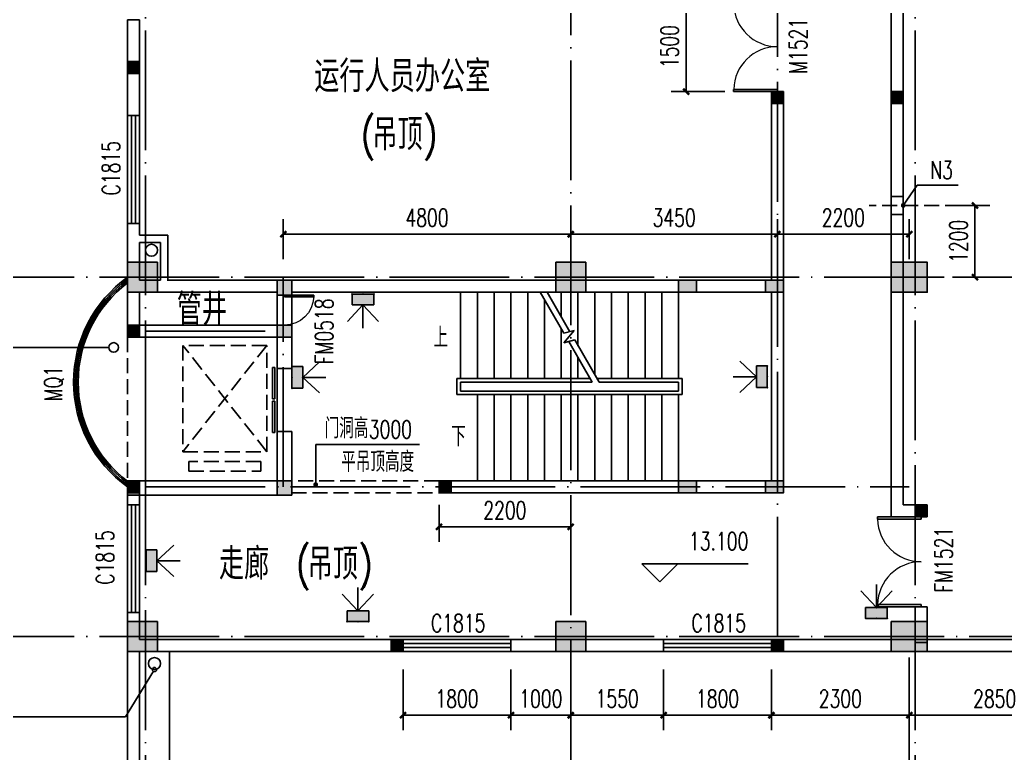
# Model space of a CAD drawing. Extents: x -93062 to 326984, y -142534 to 91021.
# Drawn here: x 145689 to 162143, y 38924 to 51172 of the extents above; entities that cross this region are included whole.
import ezdxf

# ---------------------------------------------------------------- set-up
doc = ezdxf.new("R2010")
doc.units = 0
doc.header["$LTSCALE"] = 1000
doc.header["$MEASUREMENT"] = 0
doc.linetypes.add('DASH', pattern=[0.35, 0.25, -0.1])
doc.linetypes.add('DOTE', pattern=[2.42, 2, -0.2, 0.02, -0.2])
doc.layers.get('0').update_dxf_attribs({"color": 8})
doc.layers.get('Defpoints').update_dxf_attribs({"color": 8})
for name, color, linetype in [('-人员定位', 6, 'Continuous'), ('CENTRE LINE', 8, 'DOTE'), ('COLUMN', 8, 'Continuous'), ('DIM_ELEV', 8, 'Continuous'), ('DIM_IDEN', 8, 'Continuous'), ('DIM_LEAD', 8, 'Continuous'), ('DIM_SYMB', 8, 'Continuous'), ('DOTE', 8, 'DOTE'), ('GROUND', 8, 'Continuous'), ('HOLE', 8, 'Continuous'), ('PUB_DIM', 8, 'Continuous'), ('PUB_HATCH', 8, 'Continuous'), ('PUB_TEXT', 8, 'Continuous'), ('STAIR', 8, 'Continuous'), ('TEXT', 8, 'Continuous'), ('WALL', 8, 'Continuous'), ('WALL-PARAPET', 8, 'Continuous'), ('WINDOW', 8, 'Continuous'), ('WINDOW_TEXT', 8, 'Continuous')]:
    doc.layers.add(name, color=color, linetype=linetype)
doc.styles.add('_TCH_DIM', font='SIMPLEX', dxfattribs={"bigfont": 'GBCBIG'})
doc.styles.add('_TCH_DIM_T3', font='SIMPLEX', dxfattribs={"width": 0.705882, "bigfont": 'GBCBIG'})
doc.styles.add('_TCH_WINDOW', font='SIMPLEX', dxfattribs={"bigfont": 'GBCBIG'})
doc.styles.add('HZTXT', font='geditxt.shx', dxfattribs={"width": 0.8, "bigfont": 'hztxt1.shx'})
doc.dimstyles.new('_TCH_ARCH&&100', dxfattribs={"dimtxt": 297.5, "dimasz": 100, "dimexe": 250, "dimexo": 300, "dimgap": 126.25, "dimtad": 1, "dimdec": 0, "dimzin": 0, "dimdsep": 46, "dimtxsty": '_TCH_DIM_T3', "dimblk": 'ARCHTICK', "dimcen": 0.09, "dimazin": 2, "dimtfac": 1, "dimtdec": 0, "dimtix": 1, "dimtmove": 2, "dimatfit": 3, "dimfxl": 1, "dimtolj": 1, "dimtzin": 0, "dimarcsym": 0})

# ---------------------------------------------------------------- blocks, each defined once
blk = doc.blocks.new('_FZH')
blk.add_lwpolyline([(-0.5, -0.5), (0.5, -0.5), (0.5, 0.5), (-0.5, 0.5)], close=True)
at = {"layer": 'PUB_HATCH'}
blk.add_solid([(-0.5, -0.5), (0.5, -0.5), (-0.5, 0.5), (0.5, 0.5)], dxfattribs=at)
blk = doc.blocks.new('A$C45262176')
at = {"layer": 'COLUMN', "xscale": 300.000000000502, "yscale": 200.0000000000146, "zscale": 200.0000000000146, "rotation": 359.9999999999972}
for p in [(9050, -34650), (10500, -34650), (9050, -38000), (10500, -38000)]:
    blk.add_blockref('_FZH', p, dxfattribs=at)
blk = doc.blocks.new('saf')
at = {"layer": 'COLUMN'}
for p, xscale, yscale, zscale, rotation in [((-50, -34500), 500.0000000003274, 500.0000000003274, 500.0000000003274, 4.335569297368536e-11), ((7100, -34500), 500.0000000003274, 500.0000000003274, 500.0000000003274, 4.335569297368536e-11), ((12750, -34500), 600.0000000000728, 500, 500, 2.501289979252413e-11), ((-50, -40500), 500.0000000003274, 500.0000000003274, 500.0000000003274, 4.335569297368536e-11), ((7100, -40500), 500.0000000003274, 500.0000000003274, 500.0000000003274, 4.335569297368536e-11), ((12750, -40500), 600.0000000000728, 500, 500, 2.501289979252413e-11)]:
    blk.add_blockref('_FZH', p, dxfattribs=dict(at, xscale=xscale, yscale=yscale, zscale=zscale, rotation=rotation))
blk = doc.blocks.new('A$C2CBA13EF')
at = {"layer": 'GROUND'}
blk.add_circle((100, 450), 100, dxfattribs=at)
blk = doc.blocks.new('_ArchTick')
at = {"color": 0, "linetype": 'ByBlock', "const_width": 0.4}
blk.add_lwpolyline([(-0.5, -0.5), (0.5, 0.5)], dxfattribs=at)
blk = doc.blocks.new('*D344')
at = {"layer": 'Defpoints', "color": 0, "transparency": 16777216}
for p in [(160959, 48072), (161637, 48072), (160959, 46872)]:
    blk.add_point(p, dxfattribs=at)
at = {"layer": 'HOLE', "color": 0, "lineweight": -2, "transparency": 16777216}
for p, q in [((161259, 48072), (161887, 48072)), ((161637, 46872), (161637, 48072)), ((161259, 46872), (161887, 46872))]:
    blk.add_line(p, q, dxfattribs=at)
at = {"layer": 'HOLE', "color": 0, "lineweight": -2, "transparency": 16777216, "xscale": 100, "yscale": 100, "zscale": 100}
for p, rotation in [((161637, 48072), 90), ((161637, 46872), 270)]:
    blk.add_blockref('_ArchTick', p, dxfattribs=dict(at, rotation=rotation))
at = {"layer": 'HOLE', "color": 0, "transparency": 16777216, "insert": (161362, 47472), "char_height": 297.5, "attachment_point": 5, "rotation": 90, "style": '_TCH_DIM_T3'}
blk.add_mtext('\\A1;1200', dxfattribs=at)
blk = doc.blocks.new('*D909')
at = {"layer": 'Defpoints', "color": 0, "transparency": 16777216}
for p in [(152089, 40622), (153889, 40622), (153889, 39560)]:
    blk.add_point(p, dxfattribs=at)
at = {"layer": 'PUB_DIM', "color": 0, "lineweight": -2, "transparency": 16777216}
for p, q in [((152089, 40322), (152089, 39310)), ((153889, 40322), (153889, 39310)), ((152089, 39560), (153889, 39560))]:
    blk.add_line(p, q, dxfattribs=at)
at = {"layer": 'PUB_DIM', "color": 0, "lineweight": -2, "transparency": 16777216, "xscale": 100, "yscale": 100, "zscale": 100, "rotation": 180}
blk.add_blockref('_ArchTick', (152089, 39560), dxfattribs=at)
at = {"layer": 'PUB_DIM', "color": 0, "lineweight": -2, "transparency": 16777216, "xscale": 100, "yscale": 100, "zscale": 100}
blk.add_blockref('_ArchTick', (153889, 39560), dxfattribs=at)
at = {"layer": 'PUB_DIM', "color": 0, "transparency": 16777216, "insert": (152989, 39835), "char_height": 297.5, "attachment_point": 5, "style": '_TCH_DIM_T3'}
blk.add_mtext('\\A1;1800', dxfattribs=at)
blk = doc.blocks.new('*D910')
at = {"layer": 'Defpoints', "color": 0, "transparency": 16777216}
for p in [(153889, 40622), (154889, 40622), (154889, 39560)]:
    blk.add_point(p, dxfattribs=at)
at = {"layer": 'PUB_DIM', "color": 0, "lineweight": -2, "transparency": 16777216}
for p, q in [((153889, 40322), (153889, 39310)), ((154889, 40322), (154889, 39310)), ((153889, 39560), (154889, 39560))]:
    blk.add_line(p, q, dxfattribs=at)
at = {"layer": 'PUB_DIM', "color": 0, "lineweight": -2, "transparency": 16777216, "xscale": 100, "yscale": 100, "zscale": 100, "rotation": 180}
blk.add_blockref('_ArchTick', (153889, 39560), dxfattribs=at)
at = {"layer": 'PUB_DIM', "color": 0, "lineweight": -2, "transparency": 16777216, "xscale": 100, "yscale": 100, "zscale": 100}
blk.add_blockref('_ArchTick', (154889, 39560), dxfattribs=at)
at = {"layer": 'PUB_DIM', "color": 0, "transparency": 16777216, "insert": (154389, 39835), "char_height": 297.5, "attachment_point": 5, "style": '_TCH_DIM_T3'}
blk.add_mtext('\\A1;1000', dxfattribs=at)
blk = doc.blocks.new('*D911')
at = {"layer": 'Defpoints', "color": 0, "transparency": 16777216}
for p in [(154889, 40622), (156439, 40622), (156439, 39560)]:
    blk.add_point(p, dxfattribs=at)
at = {"layer": 'PUB_DIM', "color": 0, "lineweight": -2, "transparency": 16777216}
for p, q in [((154889, 40322), (154889, 39310)), ((156439, 40322), (156439, 39310)), ((154889, 39560), (156439, 39560))]:
    blk.add_line(p, q, dxfattribs=at)
at = {"layer": 'PUB_DIM', "color": 0, "lineweight": -2, "transparency": 16777216, "xscale": 100, "yscale": 100, "zscale": 100, "rotation": 180}
blk.add_blockref('_ArchTick', (154889, 39560), dxfattribs=at)
at = {"layer": 'PUB_DIM', "color": 0, "lineweight": -2, "transparency": 16777216, "xscale": 100, "yscale": 100, "zscale": 100}
blk.add_blockref('_ArchTick', (156439, 39560), dxfattribs=at)
at = {"layer": 'PUB_DIM', "color": 0, "transparency": 16777216, "insert": (155664, 39835), "char_height": 297.5, "attachment_point": 5, "style": '_TCH_DIM_T3'}
blk.add_mtext('\\A1;1550', dxfattribs=at)
blk = doc.blocks.new('*D912')
at = {"layer": 'Defpoints', "color": 0, "transparency": 16777216}
for p in [(156439, 40622), (158239, 40622), (158239, 39560)]:
    blk.add_point(p, dxfattribs=at)
at = {"layer": 'PUB_DIM', "color": 0, "lineweight": -2, "transparency": 16777216}
for p, q in [((156439, 40322), (156439, 39310)), ((158239, 40322), (158239, 39310)), ((156439, 39560), (158239, 39560))]:
    blk.add_line(p, q, dxfattribs=at)
at = {"layer": 'PUB_DIM', "color": 0, "lineweight": -2, "transparency": 16777216, "xscale": 100, "yscale": 100, "zscale": 100, "rotation": 180}
blk.add_blockref('_ArchTick', (156439, 39560), dxfattribs=at)
at = {"layer": 'PUB_DIM', "color": 0, "lineweight": -2, "transparency": 16777216, "xscale": 100, "yscale": 100, "zscale": 100}
blk.add_blockref('_ArchTick', (158239, 39560), dxfattribs=at)
at = {"layer": 'PUB_DIM', "color": 0, "transparency": 16777216, "insert": (157339, 39835), "char_height": 297.5, "attachment_point": 5, "style": '_TCH_DIM_T3'}
blk.add_mtext('\\A1;1800', dxfattribs=at)
blk = doc.blocks.new('*D913')
at = {"layer": 'Defpoints', "color": 0, "transparency": 16777216}
for p in [(158239, 40622), (160539, 40622), (160539, 39560)]:
    blk.add_point(p, dxfattribs=at)
at = {"layer": 'PUB_DIM', "color": 0, "lineweight": -2, "transparency": 16777216}
for p, q in [((158239, 40322), (158239, 39310)), ((160539, 40322), (160539, 39310)), ((158239, 39560), (160539, 39560))]:
    blk.add_line(p, q, dxfattribs=at)
at = {"layer": 'PUB_DIM', "color": 0, "lineweight": -2, "transparency": 16777216, "xscale": 100, "yscale": 100, "zscale": 100, "rotation": 180}
blk.add_blockref('_ArchTick', (158239, 39560), dxfattribs=at)
at = {"layer": 'PUB_DIM', "color": 0, "lineweight": -2, "transparency": 16777216, "xscale": 100, "yscale": 100, "zscale": 100}
blk.add_blockref('_ArchTick', (160539, 39560), dxfattribs=at)
at = {"layer": 'PUB_DIM', "color": 0, "transparency": 16777216, "insert": (159389, 39835), "char_height": 297.5, "attachment_point": 5, "style": '_TCH_DIM_T3'}
blk.add_mtext('\\A1;2300', dxfattribs=at)
blk = doc.blocks.new('*D914')
at = {"layer": 'Defpoints', "color": 0, "transparency": 16777216}
for p in [(160539, 40622), (163390, 40622), (163390, 39560)]:
    blk.add_point(p, dxfattribs=at)
at = {"layer": 'PUB_DIM', "color": 0, "lineweight": -2, "transparency": 16777216}
for p, q in [((160539, 40322), (160539, 39310)), ((163390, 40322), (163390, 39310)), ((160539, 39560), (163390, 39560))]:
    blk.add_line(p, q, dxfattribs=at)
at = {"layer": 'PUB_DIM', "color": 0, "lineweight": -2, "transparency": 16777216, "xscale": 100, "yscale": 100, "zscale": 100, "rotation": 180}
blk.add_blockref('_ArchTick', (160539, 39560), dxfattribs=at)
at = {"layer": 'PUB_DIM', "color": 0, "lineweight": -2, "transparency": 16777216, "xscale": 100, "yscale": 100, "zscale": 100}
blk.add_blockref('_ArchTick', (163390, 39560), dxfattribs=at)
at = {"layer": 'PUB_DIM', "color": 0, "transparency": 16777216, "insert": (161965, 39835), "char_height": 297.5, "attachment_point": 5, "style": '_TCH_DIM_T3'}
blk.add_mtext('\\A1;2850', dxfattribs=at)
blk = doc.blocks.new('*D1114')
at = {"layer": 'Defpoints', "color": 0, "transparency": 16777216}
for p in [(152689, 43372), (154889, 43372), (154889, 42705)]:
    blk.add_point(p, dxfattribs=at)
at = {"layer": 'PUB_DIM', "color": 0, "lineweight": -2, "transparency": 16777216}
for p, q in [((152689, 43072), (152689, 42455)), ((154889, 43072), (154889, 42455)), ((152689, 42705), (154889, 42705))]:
    blk.add_line(p, q, dxfattribs=at)
at = {"layer": 'PUB_DIM', "color": 0, "lineweight": -2, "transparency": 16777216, "xscale": 100, "yscale": 100, "zscale": 100, "rotation": 180}
blk.add_blockref('_ArchTick', (152689, 42705), dxfattribs=at)
at = {"layer": 'PUB_DIM', "color": 0, "lineweight": -2, "transparency": 16777216, "xscale": 100, "yscale": 100, "zscale": 100}
blk.add_blockref('_ArchTick', (154889, 42705), dxfattribs=at)
at = {"layer": 'PUB_DIM', "color": 0, "transparency": 16777216, "insert": (153789, 42980), "char_height": 297.5, "attachment_point": 5, "style": '_TCH_DIM_T3'}
blk.add_mtext('\\A1;2200', dxfattribs=at)
blk = doc.blocks.new('*D1115')
at = {"layer": 'Defpoints', "color": 0, "transparency": 16777216}
for p in [(156815, 51472), (157760, 51472), (157760, 49972)]:
    blk.add_point(p, dxfattribs=at)
at = {"layer": 'PUB_DIM', "color": 0, "lineweight": -2, "transparency": 16777216}
for p, q in [((157460, 51472), (156565, 51472)), ((156815, 49972), (156815, 51472)), ((157460, 49972), (156565, 49972))]:
    blk.add_line(p, q, dxfattribs=at)
at = {"layer": 'PUB_DIM', "color": 0, "lineweight": -2, "transparency": 16777216, "xscale": 100, "yscale": 100, "zscale": 100}
for p, rotation in [((156815, 51472), 90), ((156815, 49972), 270)]:
    blk.add_blockref('_ArchTick', p, dxfattribs=dict(at, rotation=rotation))
at = {"layer": 'PUB_DIM', "color": 0, "transparency": 16777216, "insert": (156540, 50722), "char_height": 297.5, "attachment_point": 5, "rotation": 90, "style": '_TCH_DIM_T3'}
blk.add_mtext('\\A1;1500', dxfattribs=at)
blk = doc.blocks.new('*D1152')
at = {"layer": 'Defpoints', "color": 0, "transparency": 16777216}
for p in [(154889, 47591), (150089, 46872), (154889, 46872)]:
    blk.add_point(p, dxfattribs=at)
at = {"layer": 'PUB_DIM', "color": 0, "lineweight": -2, "transparency": 16777216}
for p, q in [((150089, 47172), (150089, 47841)), ((154889, 47172), (154889, 47841)), ((150089, 47591), (154889, 47591))]:
    blk.add_line(p, q, dxfattribs=at)
at = {"layer": 'PUB_DIM', "color": 0, "lineweight": -2, "transparency": 16777216, "xscale": 100, "yscale": 100, "zscale": 100, "rotation": 180}
blk.add_blockref('_ArchTick', (150089, 47591), dxfattribs=at)
at = {"layer": 'PUB_DIM', "color": 0, "lineweight": -2, "transparency": 16777216, "xscale": 100, "yscale": 100, "zscale": 100}
blk.add_blockref('_ArchTick', (154889, 47591), dxfattribs=at)
at = {"layer": 'PUB_DIM', "color": 0, "transparency": 16777216, "insert": (152489, 47866), "char_height": 297.5, "attachment_point": 5, "style": '_TCH_DIM_T3'}
blk.add_mtext('\\A1;4800', dxfattribs=at)
blk = doc.blocks.new('*D1153')
at = {"layer": 'Defpoints', "color": 0, "transparency": 16777216}
for p in [(158339, 47591), (154889, 46872), (158339, 46872)]:
    blk.add_point(p, dxfattribs=at)
at = {"layer": 'PUB_DIM', "color": 0, "lineweight": -2, "transparency": 16777216}
for p, q in [((154889, 47172), (154889, 47841)), ((158339, 47172), (158339, 47841)), ((154889, 47591), (158339, 47591))]:
    blk.add_line(p, q, dxfattribs=at)
at = {"layer": 'PUB_DIM', "color": 0, "lineweight": -2, "transparency": 16777216, "xscale": 100, "yscale": 100, "zscale": 100, "rotation": 180}
blk.add_blockref('_ArchTick', (154889, 47591), dxfattribs=at)
at = {"layer": 'PUB_DIM', "color": 0, "lineweight": -2, "transparency": 16777216, "xscale": 100, "yscale": 100, "zscale": 100}
blk.add_blockref('_ArchTick', (158339, 47591), dxfattribs=at)
at = {"layer": 'PUB_DIM', "color": 0, "transparency": 16777216, "insert": (156614, 47866), "char_height": 297.5, "attachment_point": 5, "style": '_TCH_DIM_T3'}
blk.add_mtext('\\A1;3450', dxfattribs=at)
blk = doc.blocks.new('*D1154')
at = {"layer": 'Defpoints', "color": 0, "transparency": 16777216}
for p in [(160539, 47591), (158339, 46872), (160539, 46872)]:
    blk.add_point(p, dxfattribs=at)
at = {"layer": 'PUB_DIM', "color": 0, "lineweight": -2, "transparency": 16777216}
for p, q in [((158339, 47172), (158339, 47841)), ((160539, 47172), (160539, 47841)), ((158339, 47591), (160539, 47591))]:
    blk.add_line(p, q, dxfattribs=at)
at = {"layer": 'PUB_DIM', "color": 0, "lineweight": -2, "transparency": 16777216, "xscale": 100, "yscale": 100, "zscale": 100, "rotation": 180}
blk.add_blockref('_ArchTick', (158339, 47591), dxfattribs=at)
at = {"layer": 'PUB_DIM', "color": 0, "lineweight": -2, "transparency": 16777216, "xscale": 100, "yscale": 100, "zscale": 100}
blk.add_blockref('_ArchTick', (160539, 47591), dxfattribs=at)
at = {"layer": 'PUB_DIM', "color": 0, "transparency": 16777216, "insert": (159439, 47866), "char_height": 297.5, "attachment_point": 5, "style": '_TCH_DIM_T3'}
blk.add_mtext('\\A1;2200', dxfattribs=at)
blk = doc.blocks.new('$TCHSYS$WIN2D')
for p, q in [((-0.5, 0.5), (0.5, 0.5)), ((0.5, 0.1667), (-0.5, 0.1667)), ((0.5, -0.1667), (-0.5, -0.1667)), ((-0.5, -0.5), (0.5, -0.5))]:
    blk.add_line(p, q)
blk = doc.blocks.new('$DorLib2D$00000002')
for p, q in [((-0.5, 0), (-0.5, 0.4875)), ((-0.475, 0.4875), (-0.5, 0.4875)), ((-0.475, 0), (-0.475, 0.4875)), ((0.475, 0), (0.475, 0.4875)), ((0.475, 0.4875), (0.5, 0.4875)), ((0.5, 0), (0.5, 0.4875)), ((-0.5, 0), (-0.475, 0)), ((0.5, 0), (0.475, 0))]:
    blk.add_line(p, q)
at = {"lineweight": 13}
for centre, start, end in [((-0.4875, 0), 0, 88.53072), ((0.4875, 0), 91.46928, 180)]:
    blk.add_arc(centre, 0.4875, start, end, dxfattribs=at)
blk = doc.blocks.new('$DorLib2D$00000001')
for p, q in [((0.45, 0.975), (0.5, 0.975)), ((0.45, 0), (0.45, 0.975)), ((0.5, 0), (0.5, 0.975)), ((0.5, 0), (0.45, 0))]:
    blk.add_line(p, q)
at = {"lineweight": 13}
blk.add_arc((0.475, 0), 0.975, 91.4693, 180, dxfattribs=at)
blk = doc.blocks.new('$TCHSYS$LDOR22D')
for p, q in [((-0.517, 0.833), (-0.017, 0.833)), ((-0.517, 0.833), (-0.517, 0.667)), ((-0.017, 0.833), (-0.017, 0.667)), ((0.017, 0.833), (0.017, 0.667)), ((0.017, 0.833), (0.517, 0.833)), ((0.517, 0.833), (0.517, 0.667)), ((-0.517, 0.667), (-0.017, 0.667)), ((0.017, 0.667), (0.517, 0.667)), ((-0.5, 0.5), (0.5, 0.5))]:
    blk.add_line(p, q)
blk = doc.blocks.new('定位基站')
at = {"layer": '-人员定位', "ltscale": 0.01}
h = blk.add_hatch(color=256, dxfattribs=at)
h.dxf.hatch_style = 1
h.paths.add_polyline_path([(406524, 477798), (406524, 477617), (406162, 477617), (406162, 477798)])
at = {"layer": '-人员定位', "color": 6}
for p, q in [((406343, 477798), (406343, 478186)), ((406343, 477798), (406082, 478077)), ((406343, 477798), (406604, 478077)), ((406343, 477995), (406343, 477995)), ((406162, 477798), (406524, 477798)), ((406162, 477617), (406162, 477798)), ((406524, 477798), (406524, 477617)), ((406524, 477617), (406162, 477617))]:
    blk.add_line(p, q, dxfattribs=at)
for p in [(406343, 477798), (406162, 477617), (406343, 477617), (406524, 477617)]:
    blk.add_point(p, dxfattribs=at)

msp = doc.modelspace()

# ---------------------------------------------------------------- hatches: boundary and pattern name
at = {"layer": 'PUB_HATCH'}
for points in [[(147489.4, 50272.1), (147689.4, 50272.1), (147689.4, 50472.1), (147489.4, 50472.1)], [(158239.4, 49772.1), (158439.4, 49772.1), (158439.4, 49972.1), (158239.4, 49972.1)], [(160239.4, 49772.1), (160439.4, 49772.1), (160439.4, 49972.1), (160239.4, 49972.1)], [(149989.4, 46822.1), (149989.4, 46572.1), (150229.4, 46572.1), (150229.4, 46822.1)], [(147689.4, 46072.1), (147489.4, 46072.1), (147489.4, 45872.1), (147689.4, 45872.1)], [(150229.4, 45872.1), (150229.4, 46072.1), (149989.4, 46072.1), (149989.4, 45872.1)], [(147689.4, 43272.1), (147689.4, 43472.1), (147489.4, 43472.1), (147489.4, 43272.1)], [(147689.4, 43232.1), (147689.4, 43472.1), (147489.4, 43472.1), (147489.4, 43232.1)], [(149989.4, 43232.1), (150229.4, 43232.1), (150229.4, 43472.1), (149989.4, 43472.1)], [(152689.4, 43472.1), (152689.4, 43272.1), (152889.4, 43272.1), (152889.4, 43472.1)], [(160639.4, 43072.1), (160639.4, 42872.1), (160839.4, 42872.1), (160839.4, 43072.1)], [(151889.4, 40822.1), (151889.4, 40622.1), (152089.4, 40622.1), (152089.4, 40822.1)], [(158239.4, 40622.1), (158439.4, 40622.1), (158439.4, 40822.1), (158239.4, 40822.1)]]:
    msp.add_hatch(color=256, dxfattribs=at).paths.add_polyline_path(points)

# ---------------------------------------------------------------- linework, layer by layer
at = {"layer": 'CENTRE LINE'}
for p, q in [((147789.4, 45971.8), (149989.4, 45971.8)), ((147789.4, 43372.1), (160539.4, 43372.1))]:
    msp.add_line(p, q, dxfattribs=at)
for points in [[(158339.4, 40872.1), (158339.4, 81372.1)], [(150089.4, 43372.1), (150089.4, 46872.1)]]:
    msp.add_lwpolyline(points, dxfattribs=at)
at = {"layer": 'COLUMN'}
for p, q in [((147689.4, 50472.1), (147489.4, 50472.1)), ((147489.4, 50472.1), (147489.4, 50272.1)), ((147689.4, 50272.1), (147689.4, 50472.1)), ((147489.4, 50272.1), (147689.4, 50272.1)), ((158439.4, 49972.1), (158239.4, 49972.1)), ((158239.4, 49972.1), (158239.4, 49772.1)), ((158439.4, 49772.1), (158439.4, 49972.1)), ((160439.4, 49972.1), (160239.4, 49972.1)), ((160239.4, 49972.1), (160239.4, 49772.1)), ((160439.4, 49772.1), (160439.4, 49972.1)), ((158239.4, 49772.1), (158439.4, 49772.1)), ((160239.4, 49772.1), (160439.4, 49772.1)), ((149989.4, 46822.1), (149989.4, 46572.1)), ((150229.4, 46822.1), (149989.4, 46822.1)), ((150229.4, 46572.1), (150229.4, 46822.1)), ((149989.4, 46572.1), (150229.4, 46572.1)), ((147689.4, 46072.1), (147489.4, 46072.1)), ((147489.4, 46072.1), (147489.4, 45872.1)), ((147689.4, 45872.1), (147689.4, 46072.1)), ((150229.4, 46072.1), (149989.4, 46072.1)), ((149989.4, 46072.1), (149989.4, 45872.1)), ((150229.4, 45872.1), (150229.4, 46072.1)), ((147489.4, 45872.1), (147689.4, 45872.1)), ((149989.4, 45872.1), (150229.4, 45872.1)), ((147689.4, 43472.1), (147489.4, 43472.1)), ((147489.4, 43472.1), (147489.4, 43272.1)), ((147689.4, 43472.1), (147489.4, 43472.1)), ((147489.4, 43472.1), (147489.4, 43232.1)), ((147689.4, 43272.1), (147689.4, 43472.1)), ((147689.4, 43232.1), (147689.4, 43472.1)), ((150229.4, 43472.1), (149989.4, 43472.1)), ((149989.4, 43472.1), (149989.4, 43232.1)), ((150229.4, 43232.1), (150229.4, 43472.1)), ((152689.4, 43472.1), (152689.4, 43272.1)), ((152889.4, 43472.1), (152689.4, 43472.1)), ((152889.4, 43272.1), (152889.4, 43472.1)), ((147489.4, 43272.1), (147689.4, 43272.1)), ((147489.4, 43232.1), (147689.4, 43232.1)), ((149989.4, 43232.1), (150229.4, 43232.1)), ((152689.4, 43272.1), (152889.4, 43272.1)), ((160639.4, 43072.1), (160639.4, 42872.1)), ((160839.4, 43072.1), (160639.4, 43072.1)), ((160839.4, 42872.1), (160839.4, 43072.1)), ((160639.4, 42872.1), (160839.4, 42872.1)), ((151889.4, 40822.1), (151889.4, 40622.1)), ((152089.4, 40822.1), (151889.4, 40822.1)), ((152089.4, 40622.1), (152089.4, 40822.1)), ((158439.4, 40822.1), (158239.4, 40822.1)), ((158239.4, 40822.1), (158239.4, 40622.1)), ((158439.4, 40622.1), (158439.4, 40822.1)), ((151889.4, 40622.1), (152089.4, 40622.1)), ((158239.4, 40622.1), (158439.4, 40622.1))]:
    msp.add_line(p, q, dxfattribs=at)
at = {"layer": 'DIM_ELEV'}
for p, q in [((156376.5, 41789.2), (156076.5, 42089.2)), ((156076.5, 42089.2), (157852.8, 42089.2)), ((156376.5, 41789.2), (156676.5, 42089.2))]:
    msp.add_line(p, q, dxfattribs=at)
at = {"layer": 'DIM_IDEN'}
for p, q in [((146339.8, 45700), (136699.7, 45700)), ((147178.2, 45700), (146339.8, 45700)), ((147920.7, 40292.6), (147456.3, 39534.6)), ((147456.3, 39534.6), (134498.5, 39534.6))]:
    msp.add_line(p, q, dxfattribs=at)
for centre, radius in [((147258.7, 45700), 80.5), ((147938.8, 40322.1), 34.6)]:
    msp.add_circle(centre, radius, dxfattribs=at)
at = {"layer": 'DIM_LEAD'}
for p, q in [((150630.5, 43409.3), (150630.5, 44077.5)), ((150630.5, 44077.5), (152362.3, 44077.5))]:
    msp.add_line(p, q, dxfattribs=at)
at = {"layer": 'DIM_LEAD', "const_width": 40}
msp.add_lwpolyline([(150630.5, 43389.3, 1), (150630.5, 43429.3, 1)], format="xyb", close=True, dxfattribs=at)
at = {"layer": 'DIM_SYMB'}
for points in [[(152909.4, 45872.1, 0, 0, 0), (154429.4, 45872.1, 80, 0, 0), (154729.4, 45872.1, 0, 0, 0)], [(153189.4, 44222.1, 0, 0, 0), (157464.4, 44222.1, 0, 0, 0), (157464.4, 45872.1, 0, 0, 0), (155309.4, 45872.1, 80, 0, 0), (155009.4, 45872.1, 0, 0, 0)]]:
    msp.add_lwpolyline(points, format="xyseb", dxfattribs=at)
at = {"layer": 'DOTE'}
for p, q in [((144600.9, 46872.1), (173506.9, 46872.1)), ((144600.9, 40872.1), (173506.9, 40872.1))]:
    msp.add_line(p, q, dxfattribs=at)
for points in [[(147789.4, 22372.1), (147789.4, 86156)], [(154889.4, 21872.1), (154889.4, 86156)], [(160639.4, 22372.1), (160639.4, 86156)]]:
    msp.add_lwpolyline(points, dxfattribs=at)
at = {"layer": 'GROUND'}
for p, q in [((148189.4, 40622.1), (148189.4, 22522.1)), ((160539.4, 40522.1), (160539.4, 22522.1))]:
    msp.add_line(p, q, dxfattribs=at)
msp.add_circle((147939.4, 40422.1), 100, dxfattribs=at)
at = {"layer": 'HOLE'}
for p, q in [((160439.4, 48072.1), (160673, 48408.5)), ((160673, 48408.5), (161356, 48408.5)), ((160239.4, 48222.1), (160439.4, 48222.1)), ((160239.4, 47922.1), (160439.4, 47922.1))]:
    msp.add_line(p, q, dxfattribs=at)
at = {"layer": 'HOLE', "linetype": 'DASH'}
msp.add_line((161387, 48072.1), (159868.3, 48072.1), dxfattribs=at)
at = {"layer": 'HOLE', "const_width": 40}
msp.add_lwpolyline([(160428, 48055.6, 1), (160450.8, 48088.5, 1)], format="xyb", close=True, dxfattribs=at)
at = {"layer": 'STAIR'}
for p, q in [((153049.4, 46622.1), (154378.6, 46622.1)), ((153049.4, 46622.1), (153049.4, 45182.1)), ((153329.4, 46622.1), (153329.4, 45182.1)), ((153609.4, 46622.1), (153609.4, 45182.1)), ((153889.4, 46622.1), (153889.4, 45182.1)), ((154169.4, 46622.1), (154169.4, 45182.1)), ((154378.6, 46622.1), (154774.5, 45936.5)), ((154494.1, 46622.1), (156689.4, 46622.1)), ((154494.1, 46622.1), (154874.5, 45963.3)), ((154729.4, 46622.1), (154729.4, 46214.6)), ((155009.4, 46622.1), (155009.4, 45729.6)), ((155289.4, 46622.1), (155289.4, 45244.6)), ((155569.4, 46622.1), (155569.4, 45182.1)), ((155849.4, 46622.1), (155849.4, 45182.1)), ((156129.4, 46622.1), (156129.4, 45182.1)), ((156409.4, 46622.1), (156409.4, 45182.1)), ((156689.4, 46622.1), (156689.4, 45182.1)), ((158239.4, 46622.1), (156689.4, 46622.1)), ((156689.4, 46622.1), (156689.4, 45182.1)), ((158239.4, 43472.1), (158239.4, 46622.1)), ((154449.4, 46499.5), (154449.4, 45182.1)), ((154729.4, 46014.6), (154729.4, 45182.1)), ((154946.8, 45982.7), (154773.9, 45776.6)), ((154774.5, 45936.5), (154946.8, 45982.7)), ((147789.4, 45871.8), (147789.4, 43472.1)), ((154773.9, 45776.6), (154954.3, 45824.9)), ((154854.3, 45798.2), (155244.7, 45122.1)), ((154954.3, 45824.9), (155360.1, 45122.1)), ((155009.4, 45529.6), (155009.4, 45182.1)), ((152989.4, 44912.1), (152989.4, 45182.1)), ((152989.4, 45182.1), (155210, 45182.1)), ((153049.4, 45122.1), (155244.7, 45122.1)), ((153049.4, 44972.1), (153049.4, 45122.1)), ((153049.4, 45122.1), (155244.7, 45122.1)), ((153049.4, 44972.1), (153049.4, 45122.1)), ((155325.5, 45182.1), (156749.4, 45182.1)), ((155360.1, 45122.1), (156689.4, 45122.1)), ((155360.1, 45122.1), (156689.4, 45122.1)), ((156689.4, 45122.1), (156689.4, 44972.1)), ((156689.4, 45122.1), (156689.4, 44972.1)), ((156749.4, 45182.1), (156749.4, 44912.1)), ((156689.4, 44972.1), (153049.4, 44972.1)), ((156689.4, 44972.1), (153329.4, 44972.1)), ((156749.4, 44912.1), (152989.4, 44912.1)), ((153329.4, 43472.1), (153329.4, 44912.1)), ((153609.4, 43472.1), (153609.4, 44912.1)), ((153889.4, 43472.1), (153889.4, 44912.1)), ((154169.4, 43472.1), (154169.4, 44912.1)), ((154449.4, 43472.1), (154449.4, 44912.1)), ((154729.4, 43472.1), (154729.4, 44912.1)), ((155009.4, 43472.1), (155009.4, 44912.1)), ((155289.4, 43472.1), (155289.4, 44912.1)), ((155569.4, 43472.1), (155569.4, 44912.1)), ((155849.4, 43472.1), (155849.4, 44912.1)), ((156129.4, 43472.1), (156129.4, 44912.1)), ((156409.4, 43472.1), (156409.4, 44912.1)), ((156689.4, 43472.1), (156689.4, 44912.1)), ((156689.4, 44912.1), (156689.4, 43472.1)), ((156689.4, 43472.1), (153329.4, 43472.1)), ((156689.4, 43472.1), (158239.4, 43472.1))]:
    msp.add_line(p, q, dxfattribs=at)
at = {"layer": 'STAIR', "color": 251, "linetype": 'DASH'}
msp.add_line((147489.4, 45871.8), (147489.4, 43472.1), dxfattribs=at)
at = {"layer": 'STAIR', "linetype": 'DASH'}
for p, q in [((149811.9, 45734.6), (148411.9, 45734.6)), ((148411.9, 45734.6), (148411.9, 43959)), ((149811.9, 43959), (148411.9, 45734.6)), ((149811.9, 45734.6), (148411.9, 43959)), ((149811.9, 43959), (149811.9, 45734.6)), ((148411.9, 43959), (149811.9, 43959)), ((149711.9, 43796.5), (148511.9, 43796.5)), ((148511.9, 43796.5), (148511.9, 43634)), ((149711.9, 43634), (149711.9, 43796.5)), ((148511.9, 43634), (149711.9, 43634))]:
    msp.add_line(p, q, dxfattribs=at)
at = {"layer": 'STAIR'}
msp.add_arc((148740.8, 45122.1), 2151.4, 125.56776, 234.43236, dxfattribs=at)
at = {"layer": 'WALL'}
for p, q in [((160239.4, 42872.1), (160239.4, 54122.1)), ((160439.4, 43072.1), (160439.4, 53922.1)), ((147689.4, 51172.1), (147489.4, 51172.1)), ((147489.4, 51172.1), (147489.4, 49572.1)), ((147689.4, 49572.1), (147689.4, 51172.1)), ((158439.4, 49972.1), (158239.4, 49972.1)), ((158239.4, 49972.1), (158239.4, 46822.1)), ((158439.4, 46707.4), (158439.4, 49972.1)), ((147489.4, 49572.1), (147689.4, 49572.1)), ((147689.4, 47772.1), (147489.4, 47772.1)), ((147489.4, 47772.1), (147489.4, 47512.1)), ((147689.4, 47572.1), (147689.4, 47772.1)), ((147689.4, 47572.1), (148159.4, 47572.1)), ((148159.4, 47572.1), (148159.4, 46822.1)), ((147489.4, 46722.1), (147489.4, 47512.1)), ((147689.4, 47452.1), (148039.4, 47452.1)), ((147689.4, 46822.1), (147689.4, 47452.1)), ((148039.4, 47452.1), (148039.4, 46822.1)), ((148039.4, 46822.1), (147689.4, 46822.1)), ((148149.4, 46822.1), (148159.4, 46822.1)), ((150089.4, 46822.1), (148149.4, 46822.1)), ((158239.4, 46822.1), (150089.4, 46822.1)), ((147489.4, 46722.1), (147489.4, 45871.8)), ((147689.4, 46622.1), (147689.4, 46071.8)), ((148099.4, 46622.1), (147689.4, 46622.1)), ((148089.4, 46622.1), (148089.4, 46622.1)), ((148209.4, 46622.1), (148089.4, 46622.1)), ((148089.4, 46622.1), (148099.4, 46622.1)), ((148209.4, 46622.1), (148209.4, 46622.1)), ((149989.4, 46622.1), (148209.4, 46622.1)), ((149989.4, 46622.1), (149989.4, 46572.1)), ((149989.4, 46572.1), (150229.4, 46572.1)), ((158239.4, 46622.1), (150229.4, 46622.1)), ((150229.4, 46572.1), (150229.4, 46622.1)), ((158239.4, 43472.1), (158239.4, 46622.1)), ((158439.4, 43272.1), (158439.4, 46707.4)), ((147689.4, 46071.8), (149989.4, 46071.8)), ((149989.4, 46072.1), (149989.4, 45347.1)), ((150229.4, 46072.1), (149989.4, 46072.1)), ((149989.4, 46071.8), (149989.4, 45871.8)), ((150229.4, 45347.1), (150229.4, 46072.1)), ((147489.4, 45871.8), (149989.4, 45871.8)), ((149989.4, 45347.1), (150229.4, 45347.1)), ((150229.4, 44297.1), (149989.4, 44297.1)), ((149989.4, 44297.1), (149989.4, 43472.1)), ((150229.4, 43232.1), (150229.4, 44297.1)), ((149989.4, 43472.1), (147489.4, 43472.1)), ((147489.4, 43232.1), (147489.4, 43472.1)), ((150229.4, 43472.1), (150229.4, 43272.1)), ((158239.4, 43472.1), (152689.4, 43472.1)), ((152689.4, 43472.1), (152689.4, 43272.1)), ((147489.4, 43372.1), (147489.4, 43072.1)), ((147689.4, 43372.1), (147489.4, 43372.1)), ((147689.4, 43072.1), (147689.4, 43372.1)), ((150229.4, 43232.1), (147489.4, 43232.1)), ((152689.4, 43272.1), (158439.4, 43272.1)), ((147489.4, 43072.1), (147689.4, 43072.1)), ((160839.4, 43072.1), (160439.4, 43072.1)), ((160839.4, 42872.1), (160839.4, 43072.1)), ((160639.4, 42872.1), (160239.4, 42872.1)), ((160639.4, 42872.1), (160839.4, 42872.1)), ((160839.4, 41372.1), (160639.4, 41372.1)), ((160639.4, 41372.1), (160639.4, 40772.1)), ((160839.4, 40772.1), (160839.4, 41372.1)), ((147689.4, 41272.1), (147489.4, 41272.1)), ((147489.4, 41272.1), (147489.4, 40622.1)), ((147689.4, 40822.1), (147689.4, 41272.1)), ((152089.4, 40822.1), (147689.4, 40822.1)), ((152089.4, 40622.1), (152089.4, 40822.1)), ((156439.4, 40822.1), (153889.4, 40822.1)), ((153889.4, 40822.1), (153889.4, 40622.1)), ((156439.4, 40622.1), (156439.4, 40822.1)), ((163389.8, 40822.1), (158239.4, 40822.1)), ((158239.4, 40822.1), (158239.4, 40622.1)), ((160639.4, 40772.1), (160839.4, 40772.1)), ((147489.4, 40622.1), (152089.4, 40622.1)), ((153889.4, 40622.1), (156439.4, 40622.1)), ((158239.4, 40622.1), (163389.8, 40622.1))]:
    msp.add_line(p, q, dxfattribs=at)
at = {"layer": 'WALL-PARAPET'}
for p, q in [((147489.4, 22322.1), (147489.4, 40622.1)), ((147689.4, 22522.1), (147689.4, 40622.1))]:
    msp.add_line(p, q, dxfattribs=at)
at = {"layer": 'WINDOW'}
for p, q in [((149989.4, 46572.1), (149989.4, 46072.1)), ((150229.4, 46572.1), (150229.4, 46072.1))]:
    msp.add_line(p, q, dxfattribs=at)
at = {"layer": 'WINDOW', "linetype": 'DASH'}
for p, q in [((152689.4, 43472.1), (150229.4, 43472.1)), ((150229.4, 43272.1), (152689.4, 43272.1))]:
    msp.add_line(p, q, dxfattribs=at)
at = {"layer": 'WINDOW'}
for radius, start, end in [(2126.4, 126.05092, 233.94908), (2101.4, 126.54866, 233.45134), (2076.4, 127.06174, 232.93826)]:
    msp.add_arc((148740.8, 45122.1), radius, start, end, dxfattribs=at)

# ---------------------------------------------------------------- block references
at = {"layer": '-人员定位', "xscale": -1}
for p, rotation in [((-254922.9, 524208.6), 180), ((-327383.9, -361142.1), 270), ((635786.4, 451554.4), 90), ((-329817.4, -364204.6), 270)]:
    msp.add_blockref('定位基站', p, dxfattribs=dict(at, rotation=rotation))
for p in [(557677.7, -436493.6), (566334.2, -436441.1)]:
    msp.add_blockref('定位基站', p, dxfattribs=at)
at = {"layer": 'COLUMN'}
for name in ['A$C45262176', 'saf']:
    msp.add_blockref(name, (147789.4, 81372.1), dxfattribs=at)
at = {"layer": 'GROUND'}
msp.add_blockref('A$C2CBA13EF', (147789.4, 46872.1), dxfattribs=at)
at = {"layer": 'WINDOW'}
ref = msp.add_blockref('$DorLib2D$00000002', (158339.4, 50722.1), dxfattribs=dict(at, xscale=1500, yscale=1500, zscale=1500, rotation=90))
ref.add_attrib('A', 'M1521', (158834.2, 50265.7), dxfattribs={"layer": 'WINDOW_TEXT', "height": 297.5, "rotation": 90, "style": '_TCH_WINDOW', "width": 0.705882})
ref = msp.add_blockref('$TCHSYS$WIN2D', (147589.4, 48672.1), dxfattribs=dict(at, xscale=-1800, yscale=-200, zscale=-1800, rotation=90))
ref.add_attrib('A', 'C1815', (147363.1, 48237.1), dxfattribs={"layer": 'WINDOW_TEXT', "height": 297.5, "rotation": 90, "style": '_TCH_WINDOW', "width": 0.705882})
ref = msp.add_blockref('$DorLib2D$00000001', (150109.4, 46322.1), dxfattribs=dict(at, xscale=-500, yscale=500, zscale=-500, rotation=270))
ref.add_attrib('A', 'FM0518', (150921.4, 45419.5), dxfattribs={"layer": 'WINDOW_TEXT', "height": 297.5, "rotation": 90, "style": '_TCH_WINDOW', "width": 0.705882})
at = {"layer": 'WINDOW', "xscale": 1050, "yscale": -240, "zscale": 1050, "rotation": 270}
msp.add_blockref('$TCHSYS$LDOR22D', (150109.4, 44822.1), dxfattribs=at)
at = {"layer": 'WINDOW'}
ref = msp.add_blockref('$TCHSYS$WIN2D', (147589.4, 42172.1), dxfattribs=dict(at, xscale=-1800, yscale=-200, zscale=-1800, rotation=90))
ref.add_attrib('A', 'C1815', (147263.1, 41737.1), dxfattribs={"layer": 'WINDOW_TEXT', "height": 297.5, "rotation": 90, "style": '_TCH_WINDOW', "width": 0.705882})
ref = msp.add_blockref('$DorLib2D$00000002', (160739.4, 42122.1), dxfattribs=dict(at, xscale=1500, yscale=1500, zscale=1500, rotation=90))
ref.add_attrib('A', 'FM1521', (161263.1, 41607.1), dxfattribs={"layer": 'WINDOW_TEXT', "height": 297.5, "rotation": 90, "style": '_TCH_WINDOW', "width": 0.705882})
ref = msp.add_blockref('$TCHSYS$WIN2D', (152989.4, 40722.1), dxfattribs=dict(at, xscale=-1800, yscale=-200, zscale=-1800))
ref.add_attrib('A', 'C1815', (152554.4, 40948.3), dxfattribs={"layer": 'WINDOW_TEXT', "height": 297.5, "style": '_TCH_WINDOW', "width": 0.705882})
ref = msp.add_blockref('$TCHSYS$WIN2D', (157339.4, 40722.1), dxfattribs=dict(at, xscale=-1800, yscale=-200, zscale=-1800))
ref.add_attrib('A', 'C1815', (156904.4, 40948.3), dxfattribs={"layer": 'WINDOW_TEXT', "height": 297.5, "style": '_TCH_WINDOW', "width": 0.705882})

# ---------------------------------------------------------------- texts
at = {"layer": 'PUB_TEXT', "style": '_TCH_DIM', "width": 0.705882}
for s, p in [('N3', (160891, 48513.5)), ('3000', (151517.3, 44182.5)), ('13.100', (156862.8, 42315.8))]:
    msp.add_text(s, height=297.5, dxfattribs=at).set_placement(p)
at = {"layer": 'PUB_TEXT', "style": '_TCH_DIM'}
for s, height, p in [('上', 337.6, (152595.9, 45697.1)), ('门洞高', 337.59, (150780.1, 44182.5)), ('下', 337.6, (152894.5, 44047.1)), ('平吊顶高度', 337.59, (151058.4, 43622.5))]:
    msp.add_text(s, height=height, dxfattribs=at).set_placement(p)
at = {"layer": 'TEXT', "style": 'HZTXT', "width": 0.8}
for s, p in [('运行人员办公室', (150605.5, 49963.5)), ('(', (151381.1, 48993.9)), ('吊顶', (151577.1, 48993.9)), (')', (152417.1, 48993.9)), ('管井', (148311.2, 46072.1)), ('走廊', (149015, 41825.5)), ('(', (150300, 41823.5)), ('吊顶', (150496, 41823.5)), (')', (151336, 41823.5))]:
    msp.add_text(s, height=525, dxfattribs=at).set_placement(p)
at = {"layer": 'WINDOW_TEXT', "style": '_TCH_WINDOW', "width": 0.705882}
msp.add_text('MQ1', height=297.5, rotation=90, dxfattribs=at).set_placement((146398.4, 44798))

# ---------------------------------------------------------------- dimensions: what is measured, and where the dimension line sits
at = {"layer": 'HOLE'}
dim = msp.add_aligned_dim(p1=(160959.4, 46872.1), p2=(160959.4, 48072.1), distance=-677.6, dimstyle='_TCH_ARCH&&100', dxfattribs=at)
dim.commit()
dim.dimension.update_dxf_attribs({"geometry": '*D344', "text_midpoint": (161362, 47472.1)})
at = {"layer": 'PUB_DIM'}
for p1, p2, distance, picture, middle in [((157760, 49972.1), (157760, 51472.1), 945.4, '*D1115', (156539.6, 50722.1)), ((150089.4, 46872.1), (154889.4, 46872.1), 719.3, '*D1152', (152489.4, 47866.4)), ((154889.4, 46872.1), (158339.4, 46872.1), 719.3, '*D1153', (156614.4, 47866.4)), ((158339.4, 46872.1), (160539.4, 46872.1), 719.3, '*D1154', (159439.4, 47866.4)), ((152689.4, 43372.1), (154889.4, 43372.1), -667, '*D1114', (153789.4, 42980)), ((152089.4, 40622.1), (153889.4, 40622.1), -1062.1, '*D909', (152989.4, 39835)), ((153889.4, 40622.1), (154889.4, 40622.1), -1062.1, '*D910', (154389.4, 39835)), ((154889.4, 40622.1), (156439.4, 40622.1), -1062.1, '*D911', (155664.4, 39835)), ((156439.4, 40622.1), (158239.4, 40622.1), -1062.1, '*D912', (157339.4, 39835)), ((158239.4, 40622.1), (160539.4, 40622.1), -1062.1, '*D913', (159389.4, 39835)), ((160539.4, 40622.1), (163389.8, 40622.1), -1062.1, '*D914', (161964.6, 39835))]:
    dim = msp.add_aligned_dim(p1=p1, p2=p2, distance=distance, dimstyle='_TCH_ARCH&&100', dxfattribs=at)
    dim.commit()
    dim.dimension.update_dxf_attribs({"geometry": picture, "text_midpoint": middle})

doc.saveas('drawing.dxf')
